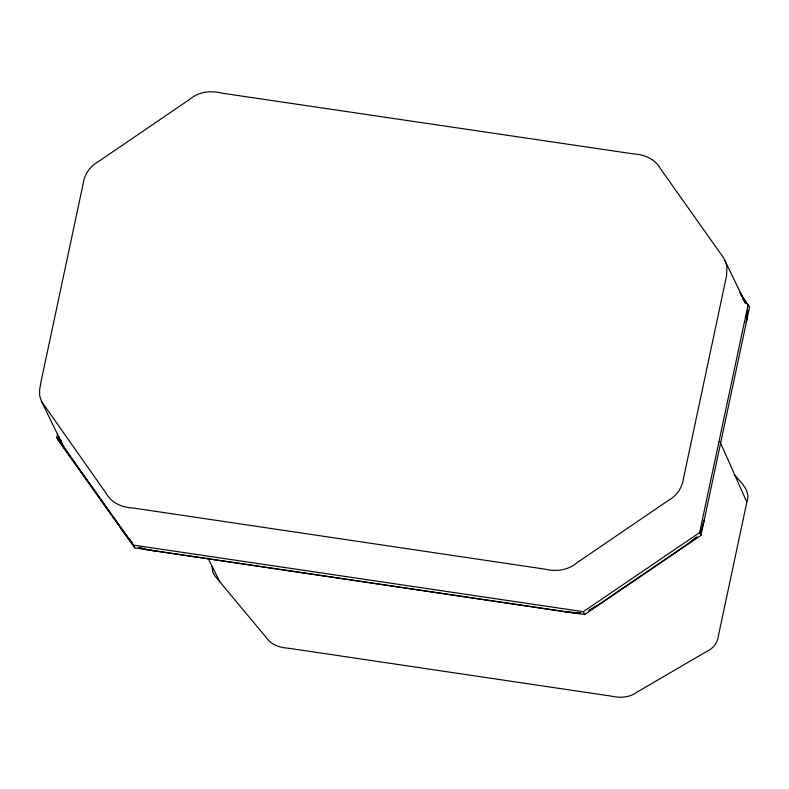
<?xml version="1.0" encoding="UTF-8"?>
<svg xmlns="http://www.w3.org/2000/svg" width="789" height="789" viewBox="0 0 789 789"><rect width="100%" height="100%" fill="white"/><g stroke="black" fill="none" stroke-linecap="round" stroke-linejoin="round"><path stroke-width="1.18" d="M747.745 311.793L746.266 322.593L747.676 310.333M211.994 566.236L212.783 572.212L215.16 576.236L266.278 637.542C271.189 644.919 279.888 647.661 288.32 648.203L611.534 696.174C620.075 698.107 629.326 697.673 636.654 692.367L707.22 651.162C713.345 648.331 717.694 642.64 718.385 635.875L746.848 502.159C751.246 490.857 740.516 482.109 734.204 474.465M739.688 292.384L749.55 307.168L700.967 535.415L584.669 614.532L134.722 547.911L58.179 440.252L56.818 437.431L57.587 433.822M58.948 436.642L58.179 440.252L60.645 440.262M700.967 535.415L699.616 532.595L748.189 304.347M700.524 531.904L704.252 519.99L702.328 527.575L700.247 532.299M597.431 605.439L589.067 610.459L597.431 605.439L689.349 542.793L696.934 536.737M695.74 537.891L689.349 542.793M56.818 437.431L133.361 545.091L583.318 611.702L699.616 532.595M580.97 612.866L574.796 612.974L565.171 611.771L148.993 550.002L139.367 547.645M580.418 612.974L565.171 611.771M154.2 550.742L144.653 549.213L138.884 547.379M126.496 535.721L132.266 542.832L126.496 535.721L63.761 447.107L41.531 401.423L39.687 395.831L39.608 389.835L40.929 382.172L82.944 184.764C84.078 175.247 89.394 166.657 97.856 161.962L189.764 99.315C198.749 91.652 210.86 90.262 221.985 93.171L633.034 153.835C644.08 154.427 655.176 158.875 660.709 169.043L723.434 257.648L745.664 303.341L742.893 298.656M741.049 295.204L749.55 307.168M742.824 298.607L745.664 303.341M66.049 450.519L62.065 444.079L60.497 439.877M41.531 401.423L105.963 493.056C111.476 503.244 122.611 507.643 133.676 508.086L544.647 569.106C555.811 571.867 567.902 570.437 576.897 562.784L668.816 500.137C677.278 495.443 682.584 486.852 683.718 477.335L726.551 275.805L726.975 266.268L725.13 260.686M207.911 557.912L219.983 582.124M583.318 611.702L584.669 614.532M133.361 545.091L134.722 547.911M719.953 441.682L746.848 502.159M62.065 444.079L60.447 439.414"/></g></svg>
